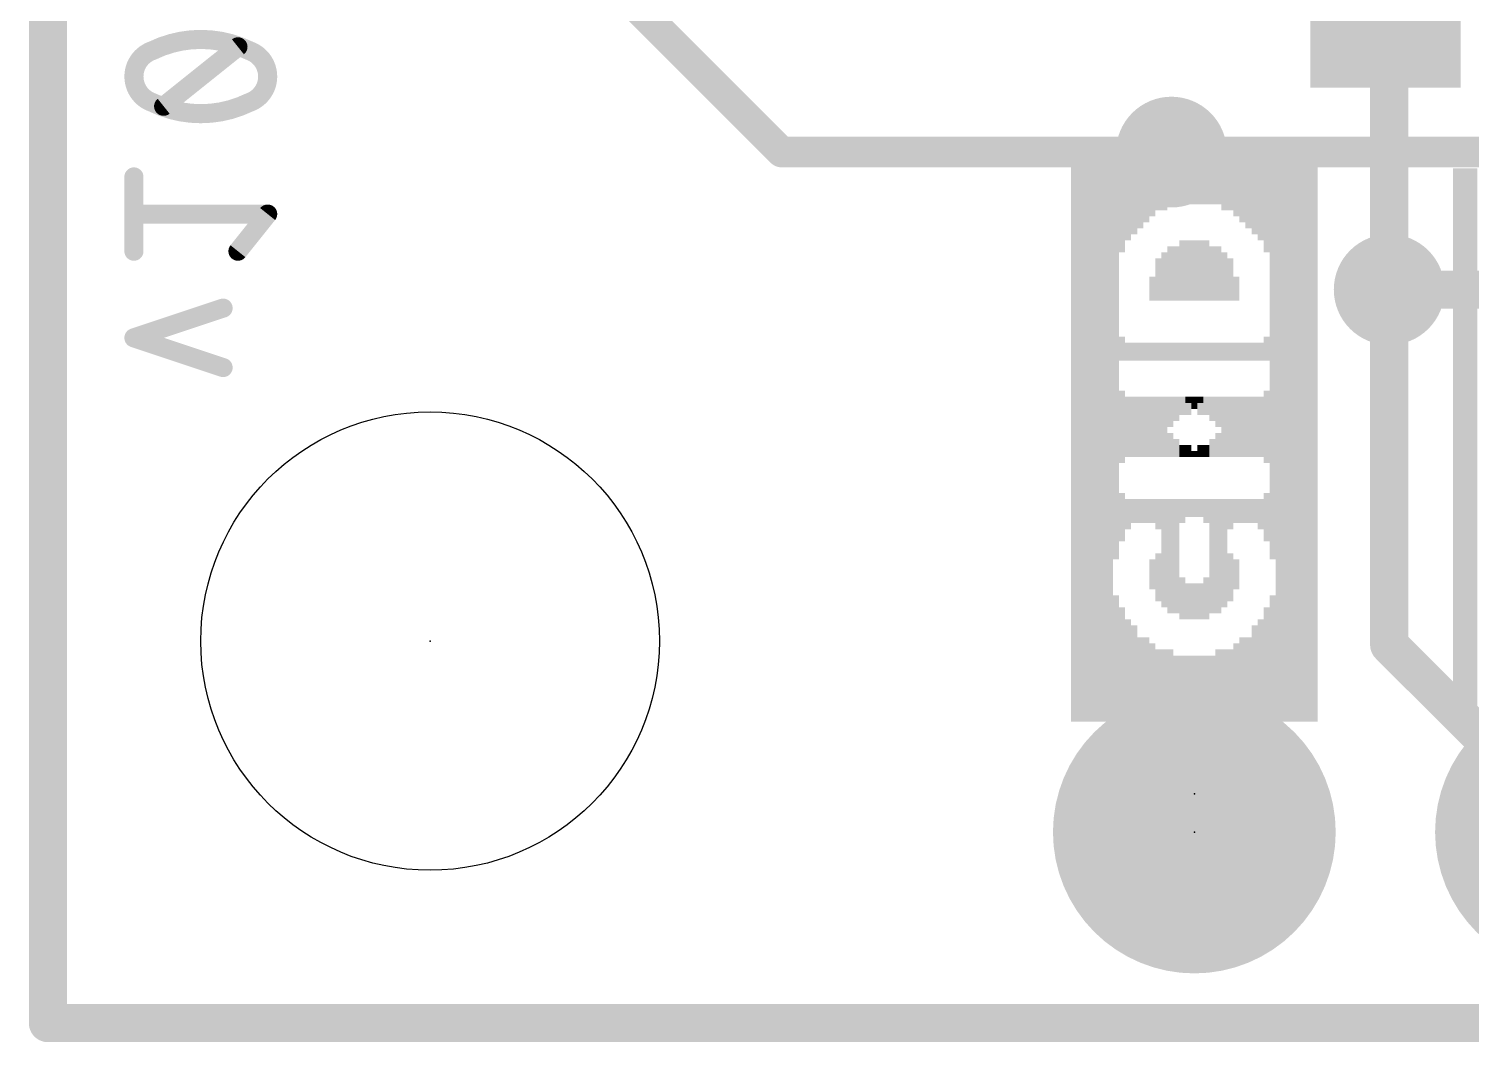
# Model space of a CAD drawing. Extents: x -25.4 to 61.2, y -12 to 25.5.
# Drawn here: x -0.13 to 9.46, y -0.13 to 6.61 of the extents above; entities that cross this region are included whole.
import ezdxf

# ---------------------------------------------------------------- set-up
doc = ezdxf.new("R2010")
doc.units = 0
for name, color, linetype in [('1', 12, 'CONTINUOUS'), ('16', 53, 'CONTINUOUS'), ('17', 254, 'CONTINUOUS'), ('18', 110, 'CONTINUOUS'), ('20', 53, 'CONTINUOUS'), ('21', 41, 'CONTINUOUS'), ('22', 40, 'CONTINUOUS'), ('23', 53, 'CONTINUOUS'), ('24', 53, 'CONTINUOUS'), ('51', 53, 'CONTINUOUS')]:
    doc.layers.add(name, color=color, linetype=linetype)

# ---------------------------------------------------------------- blocks, each defined once
blk = doc.blocks.new('RECT')
blk.add_solid([(-0.5, -0.5), (0.5, -0.5), (-0.5, 0.5), (0.5, 0.5)])
blk = doc.blocks.new('ROUNDP')
at = {"const_width": 0.5}
blk.add_lwpolyline([(0, -0.25, 1), (0, 0.25, 1), (0, -0.25)], format="xyb", dxfattribs=at)
blk = doc.blocks.new('ROUNDV')
at = {"const_width": 0.5}
blk.add_lwpolyline([(0, -0.25, 1), (0, 0.25, 1), (0, -0.25)], format="xyb", dxfattribs=at)

msp = doc.modelspace()

# ---------------------------------------------------------------- linework, layer by layer
at = {"layer": '1'}
for points, const_width in [([(0, 0), (0, 25.4)], 0.254), ([(3.81, 6.858), (4.8768, 5.7912)], 0.2032), ([(8.9154, 6.7446), (8.9154, 4.8768)], 0.254), ([(4.8768, 5.7912), (7.4676, 5.7912)], 0.2032), ([(8.9154, 4.8768), (8.9154, 2.5146)], 0.254), ([(8.9154, 2.5146), (10.16, 1.27)], 0.254), ([(25.4, 0), (0, 0)], 0.254)]:
    msp.add_lwpolyline(points, dxfattribs=dict(at, const_width=const_width))
for points, const_width in [([(4.8768, 5.842, 1), (4.8768, 5.7404)], 0.1016), ([(4.8409, 5.7553, 1), (4.9127, 5.8271)], 0.1016), ([(7.4676, 5.7404, 1), (7.4676, 5.842)], 0.1016), ([(8.9789, 4.8768, 1), (8.8519, 4.8768)], 0.127), ([(8.8519, 4.8768, 1), (8.9789, 4.8768)], 0.127), ([(8.9603, 2.5595, 1), (8.8705, 2.4697)], 0.127), ([(8.8519, 2.5146, 1), (8.9789, 2.5146)], 0.127), ([(0, 0.0635, 1), (0, -0.0635)], 0.127), ([(-0.0635, 0, 1), (0.0635, 0)], 0.127)]:
    msp.add_lwpolyline(points, format="xyb", dxfattribs=dict(at, const_width=const_width))
at = {"layer": '16'}
for points, const_width in [([(0, 0), (0, 25.4)], 0.254), ([(0.7691, 6.096), (1.2629, 6.4911)], 0.127), ([(10.5918, 5.7912), (7.4676, 5.7912)], 0.2032), ([(0.5715, 5.1322), (0.5715, 5.6261)], 0.127), ([(1.4605, 5.3792), (0.5715, 5.3792)], 0.127), ([(1.2629, 5.1322), (1.4605, 5.3792)], 0.127), ([(8.9154, 4.8768), (12.3444, 4.8768)], 0.254), ([(0.5715, 4.5562), (1.1642, 4.7538)], 0.127), ([(1.1642, 4.3586), (0.5715, 4.5562)], 0.127), ([(25.4, 0), (0, 0)], 0.254)]:
    msp.add_lwpolyline(points, dxfattribs=dict(at, const_width=const_width))
for points, const_width in [([(0.695, 6.4664, 0.3205), (0.5715, 6.2936)], 0.127), ([(1.016, 6.5405, 0.1139), (0.695, 6.4664)], 0.127), ([(0.6811, 6.495, 1), (0.7089, 6.4379)], 0.0635), ([(0.7053, 6.4364, 1), (0.6847, 6.4964)], 0.0635), ([(1.337, 6.4664, 0.1139), (1.016, 6.5405)], 0.127), ([(1.016, 6.5723, 1), (1.016, 6.5088)], 0.0635), ([(1.016, 6.5088, 1), (1.016, 6.5722)], 0.0635), ([(1.2828, 6.4663, 1), (1.2431, 6.5159)], 0.0635), ([(1.4605, 6.2936, 0.3205), (1.337, 6.4664)], 0.127), ([(1.3473, 6.4964, 1), (1.3267, 6.4364)], 0.0635), ([(1.3231, 6.4379, 1), (1.3509, 6.495)], 0.0635), ([(0.5715, 6.2936, 0.3205), (0.695, 6.1207)], 0.127), ([(0.6032, 6.2936, 1), (0.5398, 6.2936)], 0.0635), ([(1.337, 6.1207, 0.3205), (1.4605, 6.2936)], 0.127), ([(1.4922, 6.2936, 1), (1.4288, 6.2936)], 0.0635), ([(0.5398, 6.2936, 1), (0.6032, 6.2936)], 0.0635), ([(1.4288, 6.2936, 1), (1.4922, 6.2936)], 0.0635), ([(0.695, 6.1207, 0.1139), (1.016, 6.0466)], 0.127), ([(0.7089, 6.1492, 1), (0.6811, 6.0922)], 0.0635), ([(0.6847, 6.0907, 1), (0.7053, 6.1507)], 0.0635), ([(0.7492, 6.1208, 1), (0.7889, 6.0712)], 0.0635), ([(1.016, 6.0466, 0.1139), (1.337, 6.1207)], 0.127), ([(1.3267, 6.1507, 1), (1.3473, 6.0907)], 0.0635), ([(1.3509, 6.0922, 1), (1.3231, 6.1492)], 0.0635), ([(1.016, 6.0784, 1), (1.016, 6.0149)], 0.0635), ([(1.016, 6.0149, 1), (1.016, 6.0784)], 0.0635), ([(7.4676, 5.842, 1), (7.4676, 5.7404)], 0.1016), ([(0.6033, 5.6261, 1), (0.5397, 5.6261)], 0.0635), ([(0.5715, 5.4109, 1), (0.5715, 5.3474)], 0.0635), ([(1.4853, 5.3593, 1), (1.4357, 5.399)], 0.0635), ([(1.4605, 5.3474, 1), (1.4605, 5.4109)], 0.0635), ([(1.2382, 5.152, 1), (1.2877, 5.1124)], 0.0635), ([(0.5397, 5.1322, 1), (0.6033, 5.1322)], 0.0635), ([(8.9154, 4.9403, 1), (8.9154, 4.8133)], 0.127), ([(1.1742, 4.7236, 1), (1.1541, 4.7839)], 0.0635), ([(0.5815, 4.5863, 1), (0.5615, 4.5261)], 0.0635), ([(0.5615, 4.5863, 1), (0.5815, 4.5261)], 0.0635), ([(1.1541, 4.3285, 1), (1.1742, 4.3888)], 0.0635), ([(0, 0.0635, 1), (0, -0.0635)], 0.127), ([(-0.0635, 0, 1), (0.0635, 0)], 0.127)]:
    msp.add_lwpolyline(points, format="xyb", dxfattribs=dict(at, const_width=const_width))
at = {"layer": '20', "const_width": 0.2032}
for points in [[(0, 0), (0, 25.4)], [(25.4, 0), (0, 0)]]:
    msp.add_lwpolyline(points, dxfattribs=at)
at = {"layer": '20', "const_width": 0.1016}
for points in [[(0, 0.0508, 1), (0, -0.0508)], [(-0.0508, 0, 1), (0.0508, 0)]]:
    msp.add_lwpolyline(points, format="xyb", dxfattribs=at)
at = {"layer": '20'}
msp.add_circle((2.54, 2.54), 1.524, dxfattribs=at)
at = {"layer": '23'}
for p in [(2.54, 2.54), (7.62, 1.524), (7.62, 1.27)]:
    msp.add_point(p, dxfattribs=at)
at = {"layer": '24'}
msp.add_point((7.62, 1.524), dxfattribs=at)

# ---------------------------------------------------------------- block references
at = {"layer": '1', "xscale": 1.1, "rotation": 270}
msp.add_blockref('RECT', (8.89, 6.77), dxfattribs=at)
at = {"layer": '17', "xscale": 1.8796, "yscale": 1.8796, "rotation": 90}
for p in [(7.62, 1.27), (7.62, 1.27), (10.16, 1.27), (10.16, 1.27)]:
    msp.add_blockref('ROUNDP', p, dxfattribs=at)
at = {"layer": '18', "xscale": 0.7366, "yscale": 0.7366}
for p in [(7.4676, 5.7912), (7.4676, 5.7912), (8.9154, 4.8768), (8.9154, 4.8768)]:
    msp.add_blockref('ROUNDV', p, dxfattribs=at)
at = {"layer": '21', "yscale": 0.04, "rotation": 90}
for p, xscale in [((6.82, 3.944), 3.88), ((6.86, 3.944), 3.88), ((6.9, 3.944), 3.88), ((6.94, 3.944), 3.88), ((6.98, 3.944), 3.88), ((7.02, 3.944), 3.88), ((7.06, 3.944), 3.88), ((7.1, 4.484), 2.8), ((7.14, 5.504), 0.76), ((7.18, 5.544), 0.68), ((7.22, 5.564), 0.64), ((7.26, 5.584), 0.6), ((7.3, 5.604), 0.56), ((7.34, 5.624), 0.52), ((7.38, 5.644), 0.48), ((7.42, 5.644), 0.48), ((7.46, 5.664), 0.44), ((7.5, 5.664), 0.44), ((7.54, 5.664), 0.44), ((7.58, 5.664), 0.44), ((7.62, 5.664), 0.44), ((7.66, 5.664), 0.44), ((7.7, 5.664), 0.44), ((7.74, 5.664), 0.44), ((7.78, 5.664), 0.44), ((7.82, 5.644), 0.48), ((7.86, 5.644), 0.48), ((7.9, 5.624), 0.52), ((7.94, 5.624), 0.52), ((7.98, 5.604), 0.56), ((8.02, 5.584), 0.6), ((8.06, 5.564), 0.64), ((8.1, 5.524), 0.72), ((8.14, 5.464), 0.84), ((8.18, 3.944), 3.88), ((8.22, 3.944), 3.88), ((8.26, 3.944), 3.88), ((8.3, 3.944), 3.88), ((8.34, 3.944), 3.88), ((8.38, 3.944), 3.88), ((8.42, 3.944), 3.88), ((9.36, 3.864), 3.64), ((9.4, 3.864), 3.64), ((9.44, 3.864), 3.64), ((9.48, 3.864), 3.64), ((7.54, 5.004), 0.4), ((7.58, 5.004), 0.4), ((7.62, 5.004), 0.4), ((7.66, 5.004), 0.4), ((7.7, 5.004), 0.4), ((7.42, 4.944), 0.28), ((7.46, 4.964), 0.32), ((7.5, 4.984), 0.36), ((7.74, 4.984), 0.36), ((7.78, 4.984), 0.36), ((7.82, 4.964), 0.32), ((7.86, 4.944), 0.28), ((7.38, 4.924), 0.24), ((7.9, 4.884), 0.16), ((7.14, 4.484), 0.16), ((7.18, 4.464), 0.12), ((7.22, 4.464), 0.12), ((7.26, 4.464), 0.12), ((7.3, 4.464), 0.12), ((7.34, 4.464), 0.12), ((7.38, 4.464), 0.12), ((7.42, 4.464), 0.12), ((7.46, 4.464), 0.12), ((7.5, 4.464), 0.12), ((7.54, 4.464), 0.12), ((7.58, 4.464), 0.12), ((7.62, 4.464), 0.12), ((7.66, 4.464), 0.12), ((7.7, 4.464), 0.12), ((7.74, 4.464), 0.12), ((7.78, 4.464), 0.12), ((7.82, 4.464), 0.12), ((7.86, 4.464), 0.12), ((7.9, 4.464), 0.12), ((7.94, 4.464), 0.12), ((7.98, 4.464), 0.12), ((8.02, 4.464), 0.12), ((8.06, 4.464), 0.12), ((8.1, 4.484), 0.16), ((8.14, 4.464), 0.2), ((7.14, 3.964), 0.48), ((7.18, 3.964), 0.4), ((7.22, 3.984), 0.36), ((7.26, 3.984), 0.36), ((7.3, 4.004), 0.32), ((7.34, 4.024), 0.28), ((7.38, 4.044), 0.24), ((7.42, 4.044), 0.24), ((7.46, 4.064), 0.2), ((7.5, 4.084), 0.16), ((7.54, 4.104), 0.12), ((7.58, 4.104), 0.12), ((7.62, 4.124), 0.08), ((7.66, 4.144), 0.04), ((8.06, 3.944), 0.36), ((8.1, 3.944), 0.44), ((8.14, 3.964), 0.48), ((7.94, 3.904), 0.28), ((7.98, 3.924), 0.32), ((8.02, 3.924), 0.32), ((7.82, 3.864), 0.2), ((7.86, 3.864), 0.2), ((7.9, 3.884), 0.24), ((7.66, 3.804), 0.08), ((7.7, 3.804), 0.08), ((7.74, 3.824), 0.12), ((7.78, 3.844), 0.16), ((7.62, 3.784), 0.04), ((7.14, 3.364), 0.32), ((7.18, 3.384), 0.2), ((7.22, 3.404), 0.16), ((7.26, 3.404), 0.16), ((7.3, 3.404), 0.16), ((7.34, 3.404), 0.16), ((7.38, 3.384), 0.2), ((7.42, 3.124), 0.72), ((7.46, 3.104), 0.76), ((7.5, 3.104), 0.76), ((7.54, 3.404), 0.16), ((7.58, 3.424), 0.12), ((7.62, 3.424), 0.12), ((7.66, 3.424), 0.12), ((7.7, 3.424), 0.12), ((7.74, 3.424), 0.12), ((7.78, 3.424), 0.12), ((7.82, 3.424), 0.12), ((7.86, 3.424), 0.12), ((7.9, 3.424), 0.12), ((7.94, 3.424), 0.12), ((7.98, 3.424), 0.12), ((8.02, 3.424), 0.12), ((8.06, 3.404), 0.16), ((8.1, 3.404), 0.24), ((8.14, 3.364), 0.32), ((7.38, 2.984), 0.28), ((7.74, 2.924), 0.4), ((7.78, 2.924), 0.4), ((7.82, 2.944), 0.36), ((7.86, 2.964), 0.32), ((7.9, 2.984), 0.2), ((7.54, 2.824), 0.28), ((7.58, 2.804), 0.24), ((7.62, 2.804), 0.24), ((7.66, 2.804), 0.24), ((7.7, 2.804), 0.24), ((7.1, 2.424), 0.84), ((8.14, 2.404), 0.8), ((7.14, 2.384), 0.76), ((8.1, 2.364), 0.72), ((7.18, 2.344), 0.68), ((7.22, 2.324), 0.64), ((8.02, 2.304), 0.6), ((8.06, 2.324), 0.64), ((7.26, 2.284), 0.56), ((7.3, 2.284), 0.56), ((7.34, 2.264), 0.52), ((7.9, 2.264), 0.52), ((7.94, 2.264), 0.52), ((7.98, 2.284), 0.56), ((7.38, 2.244), 0.48), ((7.42, 2.244), 0.48), ((7.46, 2.244), 0.48), ((7.5, 2.224), 0.44), ((7.54, 2.224), 0.44), ((7.58, 2.224), 0.44), ((7.62, 2.224), 0.44), ((7.66, 2.224), 0.44), ((7.7, 2.224), 0.44), ((7.74, 2.224), 0.44), ((7.78, 2.244), 0.48), ((7.82, 2.244), 0.48), ((7.86, 2.244), 0.48)]:
    msp.add_blockref('RECT', p, dxfattribs=dict(at, xscale=xscale))
at = {"layer": '22', "yscale": 0.04, "rotation": 90}
for p, xscale in [((6.82, 3.944), 3.88), ((6.86, 3.944), 3.88), ((6.9, 3.944), 3.88), ((6.94, 3.944), 3.88), ((6.98, 3.944), 3.88), ((7.02, 3.944), 3.88), ((7.06, 3.944), 3.88), ((7.1, 5.464), 0.84), ((7.14, 5.524), 0.72), ((7.18, 5.564), 0.64), ((7.22, 5.584), 0.6), ((7.26, 5.604), 0.56), ((7.3, 5.624), 0.52), ((7.34, 5.624), 0.52), ((7.38, 5.644), 0.48), ((7.42, 5.644), 0.48), ((7.46, 5.664), 0.44), ((7.5, 5.664), 0.44), ((7.54, 5.664), 0.44), ((7.58, 5.664), 0.44), ((7.62, 5.664), 0.44), ((7.66, 5.664), 0.44), ((7.7, 5.664), 0.44), ((7.74, 5.664), 0.44), ((7.78, 5.664), 0.44), ((7.82, 5.644), 0.48), ((7.86, 5.644), 0.48), ((7.9, 5.624), 0.52), ((7.94, 5.604), 0.56), ((7.98, 5.584), 0.6), ((8.02, 5.564), 0.64), ((8.06, 5.544), 0.68), ((8.1, 5.504), 0.76), ((8.14, 4.484), 2.8), ((8.18, 3.944), 3.88), ((8.22, 3.944), 3.88), ((8.26, 3.944), 3.88), ((8.3, 3.944), 3.88), ((8.34, 3.944), 3.88), ((8.38, 3.944), 3.88), ((8.42, 3.944), 3.88), ((9.36, 3.864), 3.64), ((9.4, 3.864), 3.64), ((9.44, 3.864), 3.64), ((9.48, 3.864), 3.64), ((7.54, 5.004), 0.4), ((7.58, 5.004), 0.4), ((7.62, 5.004), 0.4), ((7.66, 5.004), 0.4), ((7.7, 5.004), 0.4), ((7.38, 4.944), 0.28), ((7.42, 4.964), 0.32), ((7.46, 4.984), 0.36), ((7.5, 4.984), 0.36), ((7.74, 4.984), 0.36), ((7.78, 4.964), 0.32), ((7.82, 4.944), 0.28), ((7.86, 4.924), 0.24), ((7.34, 4.884), 0.16), ((7.1, 4.464), 0.2), ((7.14, 4.484), 0.16), ((7.18, 4.464), 0.12), ((7.22, 4.464), 0.12), ((7.26, 4.464), 0.12), ((7.3, 4.464), 0.12), ((7.34, 4.464), 0.12), ((7.38, 4.464), 0.12), ((7.42, 4.464), 0.12), ((7.46, 4.464), 0.12), ((7.5, 4.464), 0.12), ((7.54, 4.464), 0.12), ((7.58, 4.464), 0.12), ((7.62, 4.464), 0.12), ((7.66, 4.464), 0.12), ((7.7, 4.464), 0.12), ((7.74, 4.464), 0.12), ((7.78, 4.464), 0.12), ((7.82, 4.464), 0.12), ((7.86, 4.464), 0.12), ((7.9, 4.464), 0.12), ((7.94, 4.464), 0.12), ((7.98, 4.464), 0.12), ((8.02, 4.464), 0.12), ((8.06, 4.464), 0.12), ((8.1, 4.484), 0.16), ((7.1, 3.964), 0.48), ((7.14, 3.944), 0.44), ((7.18, 3.944), 0.36), ((7.58, 4.144), 0.04), ((7.62, 4.124), 0.08), ((7.66, 4.104), 0.12), ((7.7, 4.104), 0.12), ((7.74, 4.084), 0.16), ((7.78, 4.064), 0.2), ((7.82, 4.044), 0.24), ((7.86, 4.044), 0.24), ((7.9, 4.024), 0.28), ((7.94, 4.004), 0.32), ((7.98, 3.984), 0.36), ((8.02, 3.984), 0.36), ((8.06, 3.964), 0.4), ((8.1, 3.964), 0.48), ((7.22, 3.924), 0.32), ((7.26, 3.924), 0.32), ((7.3, 3.904), 0.28), ((7.34, 3.884), 0.24), ((7.38, 3.864), 0.2), ((7.42, 3.864), 0.2), ((7.46, 3.844), 0.16), ((7.5, 3.824), 0.12), ((7.54, 3.804), 0.08), ((7.58, 3.804), 0.08), ((7.62, 3.784), 0.04), ((7.1, 3.364), 0.32), ((7.14, 3.404), 0.24), ((7.18, 3.404), 0.16), ((7.22, 3.424), 0.12), ((7.26, 3.424), 0.12), ((7.3, 3.424), 0.12), ((7.34, 3.424), 0.12), ((7.38, 3.424), 0.12), ((7.42, 3.424), 0.12), ((7.46, 3.424), 0.12), ((7.5, 3.424), 0.12), ((7.54, 3.424), 0.12), ((7.58, 3.424), 0.12), ((7.62, 3.424), 0.12), ((7.66, 3.424), 0.12), ((7.7, 3.404), 0.16), ((7.74, 3.104), 0.76), ((7.78, 3.104), 0.76), ((7.82, 3.124), 0.72), ((7.86, 3.384), 0.2), ((7.9, 3.404), 0.16), ((7.94, 3.404), 0.16), ((7.98, 3.404), 0.16), ((8.02, 3.404), 0.16), ((8.06, 3.384), 0.2), ((8.1, 3.364), 0.32), ((7.34, 2.984), 0.2), ((7.38, 2.964), 0.32), ((7.42, 2.944), 0.36), ((7.46, 2.924), 0.4), ((7.5, 2.924), 0.4), ((7.86, 2.984), 0.28), ((7.54, 2.804), 0.24), ((7.58, 2.804), 0.24), ((7.62, 2.804), 0.24), ((7.66, 2.804), 0.24), ((7.7, 2.824), 0.28), ((7.1, 2.404), 0.8), ((8.14, 2.424), 0.84), ((7.14, 2.364), 0.72), ((8.1, 2.384), 0.76), ((7.18, 2.324), 0.64), ((7.22, 2.304), 0.6), ((8.02, 2.324), 0.64), ((8.06, 2.344), 0.68), ((7.26, 2.284), 0.56), ((7.3, 2.264), 0.52), ((7.34, 2.264), 0.52), ((7.9, 2.264), 0.52), ((7.94, 2.284), 0.56), ((7.98, 2.284), 0.56), ((7.38, 2.244), 0.48), ((7.42, 2.244), 0.48), ((7.46, 2.244), 0.48), ((7.5, 2.224), 0.44), ((7.54, 2.224), 0.44), ((7.58, 2.224), 0.44), ((7.62, 2.224), 0.44), ((7.66, 2.224), 0.44), ((7.7, 2.224), 0.44), ((7.74, 2.224), 0.44), ((7.78, 2.244), 0.48), ((7.82, 2.244), 0.48), ((7.86, 2.244), 0.48)]:
    msp.add_blockref('RECT', p, dxfattribs=dict(at, xscale=xscale))
at = {"layer": '51', "xscale": 0.508, "yscale": 0.508}
msp.add_blockref('RECT', (7.62, 1.27), dxfattribs=at)

doc.saveas('drawing.dxf')
